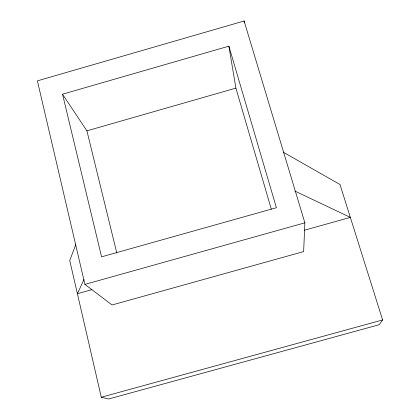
<?xml version="1.0" encoding="UTF-8"?>
<svg xmlns="http://www.w3.org/2000/svg" width="420" height="420" viewBox="0 0 420 420"><rect width="100%" height="100%" fill="white"/><g stroke="black" fill="none" stroke-linecap="round" stroke-linejoin="round"><path stroke-width="0.63" d="M304.862 222.826L303.639 251.591L112.051 304.978L84.919 284.393L37.385 80.861L244.099 21L304.862 222.826L84.919 284.393M75.779 244.624L69.736 260.5L101.288 397.226L108.628 399L379.276 324.697L382.615 319.945L339.995 184.511L283.159 152.145M84.032 279.457L77.395 293.711L91.927 289.648M62.517 94.201L228.884 46.174L276.402 207.722L101.572 256.841L62.517 94.201L86.909 130.84L116.828 253.103M86.909 130.84L235.898 88.121L228.884 46.174M304.222 230.291L350.343 217.392L294.84 191.053M101.288 397.226L382.615 319.945M235.898 88.121L271.336 209.249M244.099 21L244.33 22.932"/></g></svg>
